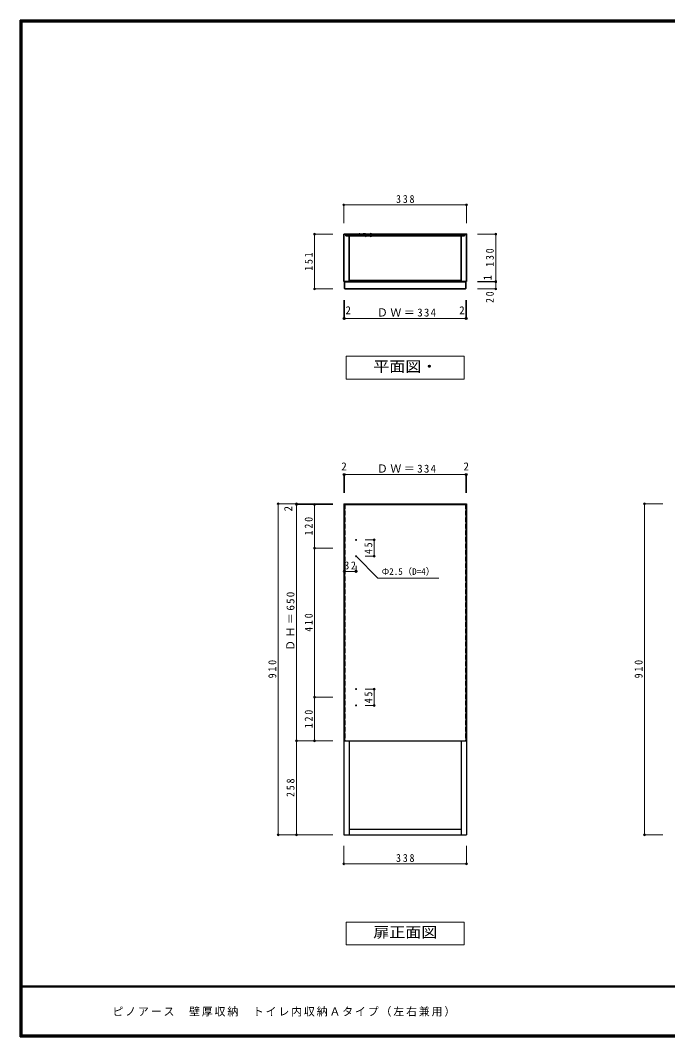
# Model space of a CAD drawing. Units: millimetres at full size, sheet at 1:10. Extents: x -1961 to 1939, y -1432 to 1361.
# Drawn here: x -1961 to -181, y -1432 to 1361 of the extents above; entities that cross this region are included whole.
import ezdxf
from ezdxf.enums import TextEntityAlignment as Align

# ---------------------------------------------------------------- set-up
doc = ezdxf.new("R2010")
doc.units = ezdxf.units.MM
doc.header["$LTSCALE"] = 10
doc.header["$PDMODE"] = 32
doc.header["$PDSIZE"] = 5
doc.linetypes.add('DASHED1', pattern=[1.8, 1.2, -0.6])
for name, color, linetype, lineweight in [('0-1_本体', 2, 'Continuous', 35), ('0-2_扉', 2, 'Continuous', 35), ('0-4_棚', 2, 'Continuous', 35), ('0-5_ダボ', 7, 'Continuous', 18), ('0-A_文字', 7, 'Continuous', 18), ('0-B_寸法', 7, 'Continuous', 9), ('F-1_枠', 6, 'Continuous', 40)]:
    doc.layers.add(name, color=color, linetype=linetype, lineweight=lineweight)
doc.layers.add('F-A_文字', color=7, linetype='Continuous')
doc.styles.add('ＭＳ ゴシック', font='')
doc.styles.get('ＭＳ ゴシック').set_extended_font_data('MS Gothic')

msp = doc.modelspace()

# ---------------------------------------------------------------- linework, layer by layer
at = {"layer": '0-1_本体'}
for p, q in [((-1072.02, 643.75), (-1072.02, 773.75)), ((-1066.52, 768.75), (-1066.52, 773.75)), ((-1066.52, 768.75), (-739.52, 768.75)), ((-1057.02, 643.75), (-1057.02, 768.75)), ((-749.02, 768.75), (-749.02, 643.75)), ((-739.52, 768.75), (-739.52, 773.75)), ((-734.02, 643.75), (-1072.02, 643.75))]:
    msp.add_line(p, q, dxfattribs=at)
at = {"layer": '0-1_本体', "color": 3, "lineweight": 25}
for p, q in [((-1072.02, 32.67), (-1072.02, -877.33)), ((-1057.02, -619.33), (-1057.02, -877.33)), ((-749.02, -619.33), (-749.02, -877.33)), ((-1057.02, -862.33), (-749.02, -862.33)), ((-1072.02, -877.33), (-734.02, -877.33))]:
    msp.add_line(p, q, dxfattribs=at)
at = {"layer": '0-1_本体'}
msp.add_lwpolyline([(-1072.02, 773.75), (-734.02, 773.75), (-734.02, 643.75)], dxfattribs=at)
at = {"layer": '0-1_本体', "color": 3, "lineweight": 25}
msp.add_lwpolyline([(-1072.02, 32.67), (-734.02, 32.67), (-734.02, -877.33)], dxfattribs=at)
at = {"layer": '0-2_扉'}
for p, q in [((-1069.66, 642.75), (-1070.02, 642.39)), ((-1069.66, 642.75), (-736.37, 642.75)), ((-736.02, 642.39), (-736.37, 642.75)), ((-1070.02, 642.39), (-1070.02, 624.16)), ((-1070.02, 624.16), (-1068.6, 622.75)), ((-737.43, 622.75), (-1068.6, 622.75)), ((-736.02, 624.16), (-737.43, 622.75)), ((-736.02, 642.39), (-736.02, 624.16))]:
    msp.add_line(p, q, dxfattribs=at)
at = {"layer": '0-2_扉', "color": 3, "lineweight": 25}
for p, q in [((-1070.02, 30.67), (-1070.02, -619.33)), ((-1070.02, 30.67), (-736.02, 30.67)), ((-736.02, 30.67), (-736.02, -619.33)), ((-1070.02, -619.33), (-736.02, -619.33))]:
    msp.add_line(p, q, dxfattribs=at)
at = {"layer": '0-2_扉', "color": 3, "linetype": 'DASHED1', "lineweight": 25}
for p, q in [((-1068.6, 30.67), (-1068.6, -619.33)), ((-737.43, 30.67), (-737.43, -619.33))]:
    msp.add_line(p, q, dxfattribs=at)
at = {"layer": '0-2_扉', "color": 4, "lineweight": 9}
for p, q in [((-1070.02, -153.25), (-1070.02, -138.25)), ((-1038.02, -153.25), (-1038.02, -138.25)), ((-1070.02, -153.25), (-1038.02, -153.25))]:
    msp.add_line(p, q, dxfattribs=at)
at = {"layer": '0-2_扉', "color": 7}
for p in [(-1070.02, -153.25), (-1038.02, -153.25)]:
    msp.add_point(p, dxfattribs=at)
at = {"layer": '0-4_棚', "color": 3, "lineweight": 25}
msp.add_line((-1057.02, 646.75), (-749.02, 646.75), dxfattribs=at)
at = {"layer": '0-5_ダボ'}
for centre in [(-1038.02, -66.83), (-1038.02, -111.83), (-1038.02, -476.83), (-1038.02, -521.83)]:
    msp.add_circle(centre, 1.25, dxfattribs=at)
at = {"layer": '0-A_文字'}
for p, q in [((-1065.52, 375.25), (-1065.52, 437.75)), ((-740.52, 375.25), (-1065.52, 375.25)), ((-1065.52, -1179.83), (-1065.52, -1117.33)), ((-1065.52, -1117.33), (-740.52, -1117.33)), ((-740.52, -1117.33), (-740.52, -1179.83)), ((-740.52, -1179.83), (-1065.52, -1179.83))]:
    msp.add_line(p, q, dxfattribs=at)
msp.add_lwpolyline([(-1065.52, 437.75), (-740.52, 437.75), (-740.52, 375.25)], dxfattribs=at)
at = {"layer": '0-B_寸法', "color": 4}
for p, q in [((-1072.02, 853.75), (-734.02, 853.75)), ((-1072.02, 853.75), (-1072.02, 803.75)), ((-734.02, 853.75), (-734.02, 803.75)), ((-1152.02, 773.75), (-1102.02, 773.75)), ((-1152.02, 773.75), (-1152.02, 622.75)), ((-997.02, 773.75), (-1012.02, 773.75)), ((-997.02, 768.75), (-1012.02, 768.75)), ((-997.02, 768.75), (-997.02, 773.75)), ((-654.02, 773.75), (-704.02, 773.75)), ((-654.02, 773.75), (-654.02, 643.75)), ((-654.02, 643.75), (-704.02, 643.75)), ((-654.02, 642.75), (-704.02, 642.75)), ((-654.02, 643.75), (-654.02, 642.75)), ((-654.02, 642.75), (-654.02, 622.75)), ((-1152.02, 622.75), (-1102.02, 622.75)), ((-654.02, 622.75), (-704.02, 622.75)), ((-1072.02, 541.75), (-1072.02, 591.75)), ((-1070.02, 541.75), (-1070.02, 591.75)), ((-736.02, 541.75), (-736.02, 591.75)), ((-734.02, 541.75), (-734.02, 591.75)), ((-1072.02, 541.75), (-1070.02, 541.75)), ((-1070.02, 541.75), (-736.02, 541.75)), ((-736.02, 541.75), (-734.02, 541.75)), ((-1072.02, 112.67), (-1070.02, 112.67)), ((-1072.02, 112.67), (-1072.02, 62.67)), ((-1070.02, 112.67), (-1070.02, 62.67)), ((-1070.02, 112.67), (-736.02, 112.67)), ((-736.02, 112.67), (-736.02, 62.67)), ((-736.02, 112.67), (-734.02, 112.67)), ((-734.02, 112.67), (-734.02, 62.67)), ((-1252.02, 32.67), (-1252.02, -877.33)), ((-1252.02, 32.67), (-1102.02, 32.67)), ((-1202.02, 32.67), (-1202.02, 30.67)), ((-1202.02, 30.67), (-1102.02, 30.67)), ((-1202.02, 30.67), (-1202.02, -619.33)), ((-1152.02, -89.33), (-1152.02, 30.67)), ((-245.02, -877.33), (-245.02, 32.67)), ((-245.02, 32.67), (-195.02, 32.67)), ((-988.02, -66.83), (-1013.02, -66.83)), ((-988.02, -66.83), (-988.02, -111.83)), ((-1152.02, -499.33), (-1152.02, -89.33)), ((-1152.02, -89.33), (-1102.02, -89.33)), ((-1038.02, -111.83), (-978.02, -171.83)), ((-988.02, -111.83), (-1013.02, -111.83)), ((-810.05, -171.83), (-978.02, -171.83)), ((-1152.02, -619.33), (-1152.02, -499.33)), ((-1152.02, -499.33), (-1102.02, -499.33)), ((-988.02, -476.83), (-1013.02, -476.83)), ((-988.02, -476.83), (-988.02, -521.83)), ((-988.02, -521.83), (-1013.02, -521.83)), ((-1202.02, -619.33), (-1102.02, -619.33)), ((-1202.02, -619.33), (-1202.02, -877.33)), ((-1252.02, -877.33), (-1102.02, -877.33)), ((-245.02, -877.33), (-195.02, -877.33)), ((-1072.02, -957.33), (-1072.02, -907.33)), ((-734.02, -957.33), (-734.02, -907.33)), ((-1072.02, -957.33), (-734.02, -957.33))]:
    msp.add_line(p, q, dxfattribs=at)
at = {"layer": '0-B_寸法'}
for p in [(-1072.02, 853.75), (-734.02, 853.75), (-1152.02, 773.75), (-997.02, 773.75), (-997.02, 768.75), (-654.02, 773.75), (-654.02, 643.75), (-654.02, 642.75), (-1152.02, 622.75), (-654.02, 622.75), (-1072.02, 541.75), (-1070.02, 541.75), (-736.02, 541.75), (-734.02, 541.75), (-1072.02, 112.67), (-1070.02, 112.67), (-736.02, 112.67), (-734.02, 112.67), (-1252.02, 32.67), (-1202.02, 32.67), (-1202.02, 30.67), (-1152.02, 30.67), (-245.02, 32.67), (-988.02, -66.83), (-1152.02, -89.33), (-988.02, -111.83), (-988.02, -476.83), (-1152.02, -499.33), (-988.02, -521.83), (-1202.02, -619.33), (-1152.02, -619.33), (-1252.02, -877.33), (-1202.02, -877.33), (-245.02, -877.33), (-1072.02, -957.33), (-734.02, -957.33)]:
    msp.add_point(p, dxfattribs=at)
at = {"layer": 'F-1_枠'}
for p, q in [((-1961.02, 1361.15), (-1961.02, -1432.19)), ((-1961.02, 1361.15), (1938.98, 1361.15)), ((-1961.02, 1359.48), (1938.98, 1359.48)), ((-1961.02, 1357.81), (1938.98, 1357.81)), ((-1959.35, 1361.15), (-1959.35, -1432.19)), ((-1957.68, 1361.15), (-1957.68, -1432.19)), ((1938.98, -1293.85), (-1961.02, -1293.85)), ((1938.98, -1295.52), (-1961.02, -1295.52)), ((1938.98, -1428.85), (-1961.02, -1428.85)), ((1938.98, -1430.52), (-1961.02, -1430.52)), ((1938.98, -1432.19), (-1961.02, -1432.19))]:
    msp.add_line(p, q, dxfattribs=at)

# ---------------------------------------------------------------- texts
at = {"layer": '0-2_扉', "color": 7, "insert": (-1070.27, -148.25), "char_height": 21.99, "attachment_point": 7, "style": 'ＭＳ ゴシック'}
msp.add_mtext('\\T1.36;\\W0.9;32', dxfattribs=at)
at = {"layer": '0-A_文字', "style": 'ＭＳ ゴシック', "width": 1.1}
for s, p in [('平面図・', (-990.52, 386.5)), ('扉正面図', (-990.52, -1168.58))]:
    msp.add_text(s, height=29.33, dxfattribs=at).set_placement(p, align=Align.BOTTOM_LEFT)
at = {"layer": '0-B_寸法', "style": 'ＭＳ ゴシック'}
for s, p in [('5', (-1002.02, 763.75)), ('1', (-659.02, 646.15)), ('2', (-1207.02, 11.41))]:
    msp.add_text(s, height=21.99, rotation=90, dxfattribs=at).set_placement(p, align=Align.BOTTOM_LEFT)
for s, height, p in [('2', 21.99, (-1067.06, 546.75)), ('2', 21.99, (-754.26, 546.75)), ('2', 21.99, (-1078.52, 117.67)), ('2', 21.99, (-742.52, 117.67)), ('Ф2.5（D=4）', 18.33, (-967.36, -168.45))]:
    msp.add_text(s, height=height, dxfattribs=at).set_placement(p, align=Align.BOTTOM_LEFT)
at = {"layer": '0-B_寸法', "char_height": 21.99, "attachment_point": 7, "style": 'ＭＳ ゴシック'}
for s, insert in [('\\T1.38;\\W0.9;338', (-928.02, 858.75)), ('\\T1.23;ＤＷ＝334', (-980.52, 546.75)), ('\\T1.23;ＤＷ＝334', (-980.52, 117.67)), ('\\T1.38;\\W0.9;338', (-928.02, -952.33))]:
    msp.add_mtext(s, dxfattribs=dict(at, insert=insert))
at = {"layer": '0-B_寸法', "char_height": 21.99, "attachment_point": 7, "rotation": 90, "style": 'ＭＳ ゴシック'}
for s, insert in [('\\T1.38;\\W0.9;130', (-659.02, 683.75)), ('\\T1.38;\\W0.9;151', (-1157.02, 672.75)), ('\\T1.36;\\W0.9;20', (-659.02, 584.38)), ('\\T1.38;\\W0.9;120', (-1157.02, -54.33)), ('\\T1.36;\\W0.9;45', (-993.02, -105.58)), ('\\T1.23;ＤＨ＝650', (-1207.02, -371.83)), ('\\T1.38;\\W0.9;410', (-1157.02, -319.33)), ('\\T1.38;\\W0.9;910', (-1257.02, -447.33)), ('\\T1.38;\\W0.9;910', (-250.02, -447.33)), ('\\T1.36;\\W0.9;45', (-993.02, -515.58)), ('\\T1.38;\\W0.9;120', (-1157.02, -584.33)), ('\\T1.38;\\W0.9;258', (-1207.02, -773.33))]:
    msp.add_mtext(s, dxfattribs=dict(at, insert=insert))
at = {"layer": 'F-A_文字', "insert": (-1707.68, -1377.19), "char_height": 21.99, "attachment_point": 7, "style": 'ＭＳ ゴシック'}
msp.add_mtext('\\T1.17;ピノアース\u3000壁厚収納\u3000トイレ内収納Ａタイプ（左右兼用）', dxfattribs=at)

doc.saveas('drawing.dxf')
